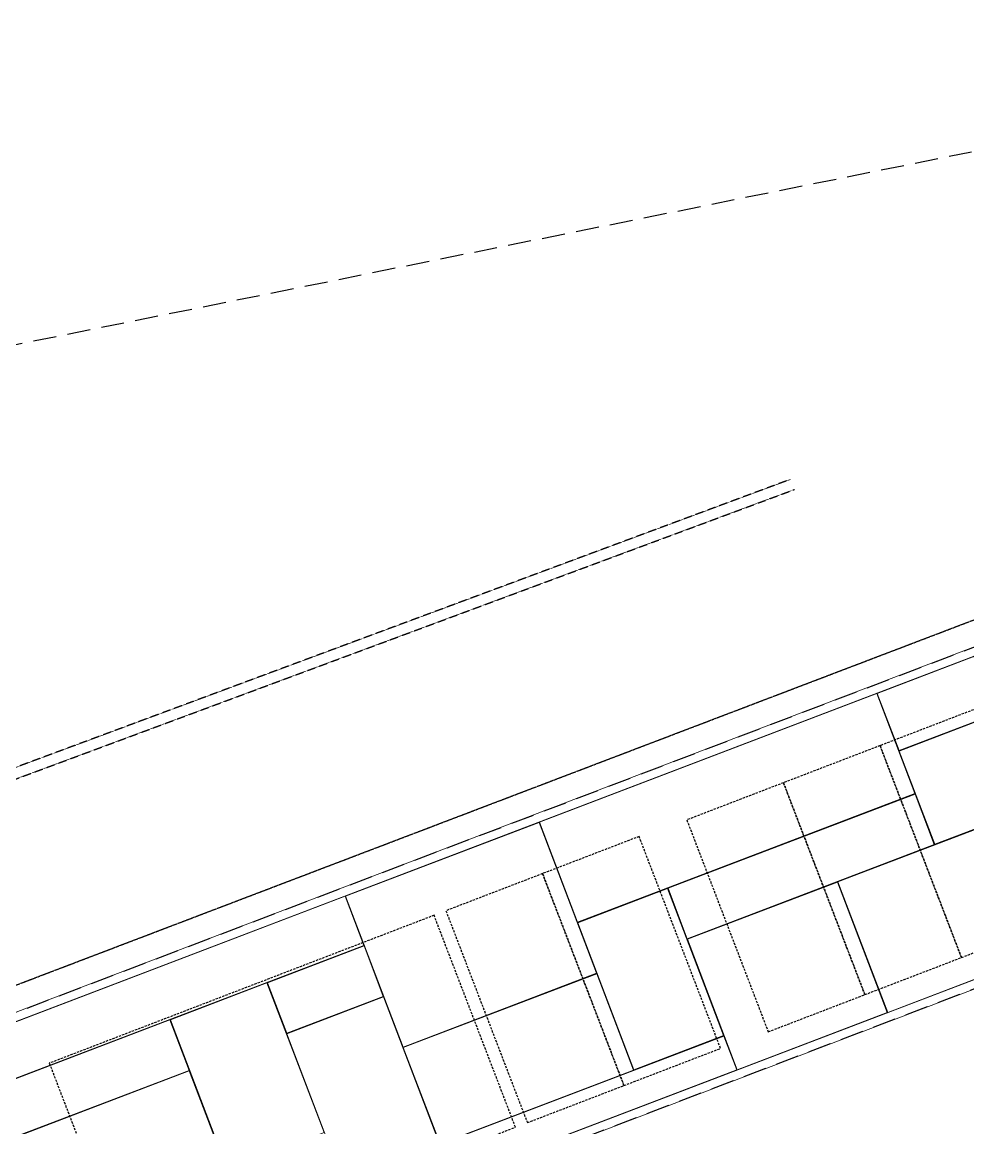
# Model space of a CAD drawing. Header units: millimetres. Extents: x 832728086 to 834530684, y 817551485 to 818349469.
# Drawn here: x 834463935 to 834489979, y 817893782 to 817924230 of the extents above; entities that cross this region are included whole.
import ezdxf

# ---------------------------------------------------------------- set-up
doc = ezdxf.new("R2010")
doc.units = ezdxf.units.MM
doc.header["$LTSCALE"] = 100
doc.linetypes.add('architecture 2$0$HIDDEN', pattern=[9.525, 6.35, -3.175])
doc.linetypes.add('Hidden', pattern=[9.525, 6.35, -3.175])
doc.layers.add('+C-160', color=160, linetype='Hidden')
doc.layers.add('architecture 2$0$126-concrete slabs-b', color=3, linetype='Continuous', lineweight=13)
doc.layers.add('architecture 2$0$191-elevation1', color=1, linetype='Continuous', lineweight=13)

# ---------------------------------------------------------------- blocks, each defined once
blk = doc.blocks.new('architecture 2$0$A$C364D581F')
at = {"color": 1, "linetype": 'architecture 2$0$HIDDEN', "ltscale": 0.0001}
for points, elevation in [([(834489.801, 817898.473), (834492.461, 817899.495), (834490.219, 817905.329), (834487.559, 817904.307)], 4.175), ([(834487.141, 817897.451), (834489.801, 817898.473), (834487.559, 817904.307), (834484.899, 817903.285)], 4.175), ([(834484.48, 817896.428), (834487.141, 817897.451), (834484.899, 817903.285), (834482.238, 817902.262)], 4.175), ([(834480.507, 817894.948), (834483.167, 817895.971), (834480.925, 817901.805), (834478.265, 817900.783)], 4.4), ([(834477.847, 817893.926), (834480.507, 817894.948), (834478.265, 817900.783), (834475.604, 817899.76)], 4.4), ([(834466.925, 817889.729), (834477.52, 817893.801), (834475.278, 817899.635), (834464.683, 817895.563)], 4.4)]:
    blk.add_lwpolyline(points, close=True, dxfattribs=dict(at, elevation=elevation))
blk = doc.blocks.new('architecture 2$0$A$C77E518AF')
at = {"layer": 'architecture 2$0$126-concrete slabs-b'}
for points in [[(834490.742, 817905.185), (834488.084, 817904.171), (834487.484, 817905.746), (834490.142, 817906.759)], [(834478.182, 817902.199), (834487.47, 817905.74), (834488.52, 817902.987), (834479.232, 817899.445)], [(834491.726, 817902.604), (834489.068, 817901.59), (834488.089, 817904.157), (834490.748, 817905.171)], [(834488.525, 817902.972), (834481.723, 817900.379), (834482.252, 817898.991), (834489.054, 817901.585)], [(834487.772, 817896.963), (834493.102, 817898.995), (834491.732, 817902.59), (834486.401, 817900.557)], [(834479.752, 817898.038), (834474.426, 817896.008), (834472.842, 817900.163), (834478.168, 817902.194)], [(834483.253, 817896.323), (834480.782, 817895.381), (834479.237, 817899.431), (834481.709, 817900.374)], [(834487.758, 817896.957), (834483.628, 817895.383), (834482.257, 817898.977), (834486.387, 817900.552)], [(834473.343, 817898.805), (834454.509, 817891.624), (834453.993, 817892.976), (834472.828, 817900.158)], [(834471.22, 817896.39), (834473.878, 817897.404), (834473.349, 817898.791), (834470.691, 817897.778)], [(834474.432, 817895.994), (834479.758, 817898.024), (834480.768, 817895.375), (834475.442, 817893.345)], [(834469.589, 817892.638), (834472.248, 817893.652), (834470.676, 817897.773), (834468.018, 817896.759)], [(834472.769, 817892.326), (834475.428, 817893.339), (834473.883, 817897.39), (834471.225, 817896.376)], [(834461.581, 817892.716), (834468.533, 817895.366), (834468.004, 817896.754), (834461.052, 817894.103)], [(834473.13, 817891.38), (834483.614, 817895.377), (834483.258, 817896.309), (834472.775, 817892.312)], [(834462.623, 817889.982), (834469.575, 817892.633), (834468.539, 817895.352), (834461.587, 817892.702)]]:
    blk.add_lwpolyline(points, close=True, dxfattribs=at)
at = {"layer": 'architecture 2$0$191-elevation1'}
for points in [[(834498.079, 817910.048), (834527.54, 817921.281), (834530.675, 817913.058), (834436.148, 817877.017), (834433.013, 817885.24), (834433.235, 817885.324), (834436.285, 817877.324), (834530.366, 817913.195), (834527.401, 817920.973), (834498.164, 817909.826)], [(834503.842, 817910.426), (834496.012, 817907.44), (834495.406, 817909.029), (834453.677, 817893.118), (834454.282, 817891.53), (834447.33, 817888.879), (834447.415, 817888.657), (834454.589, 817891.392), (834453.984, 817892.981), (834495.269, 817908.722), (834495.875, 817907.133), (834503.927, 817910.204)]]:
    blk.add_lwpolyline(points, close=True, dxfattribs=at)
blk = doc.blocks.new('A$C062A3D83')
at = {"layer": '+C-160'}
for p, q in [((184489, -81030), (130257, -91968)), ((109586, -120056), (204216, -83976)), ((207351, -92198), (112721, -128279))]:
    blk.add_line(p, q, dxfattribs=at)
at = {"layer": '+C-160', "ltscale": 0.001}
blk.add_line((108683, -119651), (202901, -83728), dxfattribs=at)
at = {"layer": '+C-160', "ltscale": 0.01}
for p, q in [((161762, -93620), (83712, -122637)), ((83817, -122918), (161867, -93901))]:
    blk.add_line(p, q, dxfattribs=at)
at = {"layer": '+C-160', "xscale": 1000, "yscale": 1000}
for name in ['architecture 2$0$A$C77E518AF', 'architecture 2$0$A$C364D581F']:
    blk.add_blockref(name, (-834323333, -818005260), dxfattribs=at)

msp = doc.modelspace()

# ---------------------------------------------------------------- block references
at = {"layer": '+C-160', "ltscale": 5}
msp.add_blockref('A$C062A3D83', (834323333.3128, 818005260.0327), dxfattribs=at)

doc.saveas('drawing.dxf')
